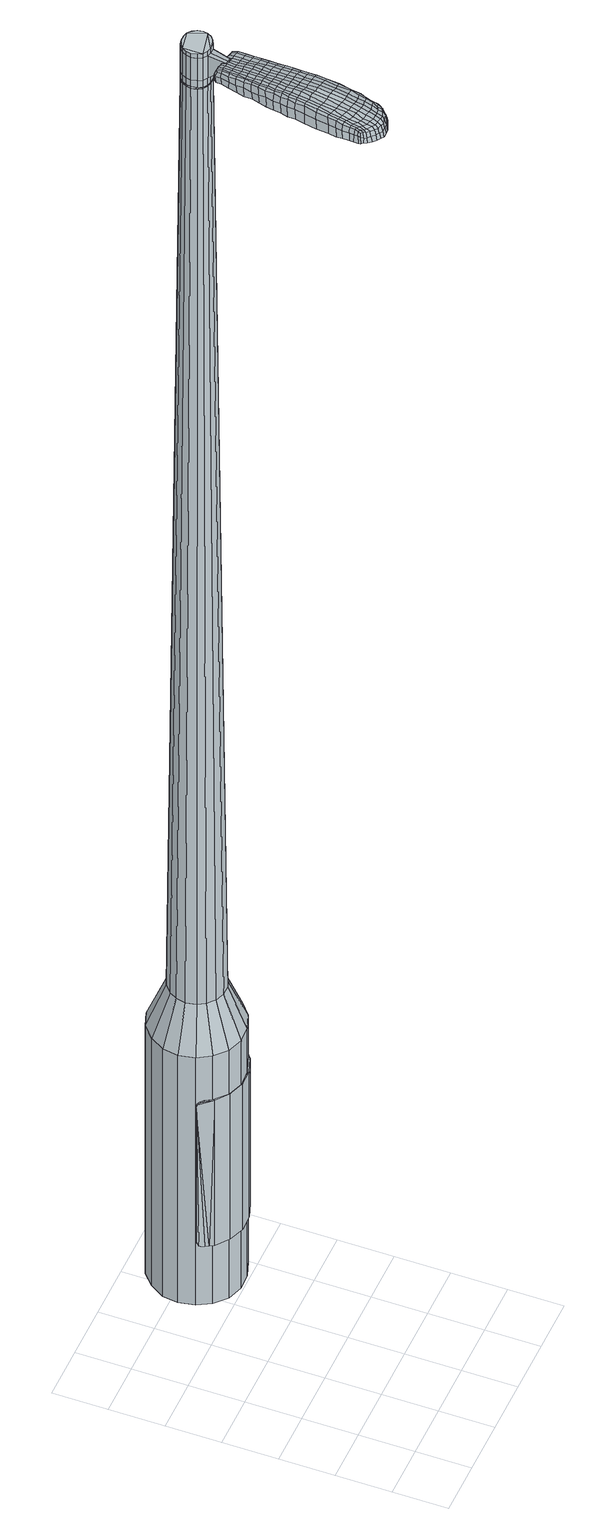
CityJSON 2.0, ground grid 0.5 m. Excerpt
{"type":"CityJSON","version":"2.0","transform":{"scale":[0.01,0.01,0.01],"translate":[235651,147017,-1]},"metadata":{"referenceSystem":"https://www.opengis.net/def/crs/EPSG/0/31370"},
"CityObjects":{
"object1":{"type":"GenericCityObject","attributes":{"cluster":728,"mean_distance_to_centroid":0.0332,"new_centroid_x":235652.26,"new_centroid_y":147019.46,"mean_distance_to_camera":6.78,"H1":21.14,"H2":44.08,"Z_final":112.47,"cluster2":-1,"proj_x":235649.23,"proj_y":147018.96,"id_line":396,"bearing_l":350.53,"distance":3.07,"orientation":"right","G_obj":260.53},"geometry":[{"type":"MultiSurface","lod":"2","boundaries":[[[0,1,2,3]],[[1,4,5,2]],[[4,6,7,5]],[[6,8,9,7]],[[8,10,11,9]],[[10,12,13,11]],[[12,14,15,13]],[[14,16,17,15]],[[16,18,19,17]],[[18,20,21,19]],[[20,22,23,21]],[[22,24,25,23]],[[24,26,27,25]],[[26,28,29,27]],[[28,30,31,29]],[[30,32,33,31]],[[32,34,35,33]],[[34,0,3,35]],[[36,37,38,39]],[[38,40,41,42]],[[41,43,42]],[[42,44,45,46]],[[45,47,46]],[[46,48,49,50]],[[49,51,50]],[[42,46,50,38]],[[50,52,39,38]],[[53,36,39]],[[2,5,7,35]],[[7,9,11,15]],[[11,13,15]],[[15,17,19,23]],[[19,21,23]],[[23,25,27,31]],[[27,29,31]],[[15,23,31,7]],[[31,33,35,7]],[[3,2,35]],[[1,0,54,55]],[[0,34,56,54]],[[34,32,57,56]],[[32,30,58,57]],[[30,28,59,58]],[[28,26,60,59]],[[26,24,61,60]],[[24,22,62,61]],[[22,20,63,62]],[[20,18,64,63]],[[18,16,65,64]],[[16,14,66,65]],[[14,12,67,66]],[[12,10,68,67]],[[10,8,69,68]],[[8,6,70,69]],[[6,4,71,70]],[[4,1,55,71]],[[55,54,72,73]],[[54,56,74,72]],[[56,57,75,74]],[[57,58,76,75]],[[58,59,77,76]],[[59,60,78,77]],[[60,61,79,78]],[[61,62,80,79]],[[62,63,81,80]],[[63,64,82,81]],[[64,65,83,82]],[[65,66,84,83]],[[66,67,85,84]],[[67,68,86,85]],[[68,69,87,86]],[[69,70,88,87]],[[70,71,89,88]],[[71,55,73,89]],[[90,91,92,93]],[[94,95,91,90]],[[75,96,95,94]],[[97,98,96,75]],[[99,100,98,97]],[[101,102,100,99]],[[103,104,102,101]],[[105,106,104,103]],[[107,108,106,105]],[[109,110,108,107]],[[83,111,110,109]],[[112,113,111,83]],[[114,115,113,112]],[[116,117,115,114]],[[87,118,117,116]],[[119,120,118,87]],[[121,122,120,119]],[[93,92,122,121]],[[123,124,125,126]],[[127,123,126,128]],[[129,127,128,130]],[[131,129,130,132]],[[133,131,132,134]],[[135,133,134,136]],[[137,135,136,138]],[[139,137,138,140]],[[141,139,140,142]],[[143,141,142,144]],[[145,143,144,146]],[[147,145,146,148]],[[149,147,148,150]],[[151,149,150,152]],[[153,151,152,154]],[[155,153,154,156]],[[73,72,90,93]],[[72,74,94,90]],[[74,75,94]],[[76,97,75]],[[76,77,99,97]],[[77,78,101,99]],[[78,79,103,101]],[[79,80,105,103]],[[80,81,107,105]],[[81,82,109,107]],[[82,83,109]],[[84,112,83]],[[84,85,114,112]],[[85,86,116,114]],[[86,87,116]],[[88,119,87]],[[88,89,121,119]],[[89,73,93,121]],[[157,158,92,91]],[[158,159,122,92]],[[159,160,120,122]],[[160,118,120]],[[161,117,118]],[[161,162,115,117]],[[162,163,113,115]],[[163,111,113]],[[164,110,111]],[[164,165,108,110]],[[165,166,106,108]],[[166,167,104,106]],[[167,168,102,104]],[[168,169,100,102]],[[169,170,98,100]],[[170,96,98]],[[171,95,96]],[[171,157,91,95]],[[39,52,155,172]],[[158,157,173,156]],[[53,39,172,124]],[[157,171,125,173]],[[36,53,124,123]],[[171,96,126,125]],[[37,36,123,127]],[[96,170,128,126]],[[38,37,127,129]],[[170,169,130,128]],[[40,38,129,131]],[[169,168,132,130]],[[41,40,131,133]],[[168,167,134,132]],[[43,41,133,135]],[[167,166,136,134]],[[42,43,135,137]],[[166,165,138,136]],[[44,42,137,139]],[[165,164,140,138]],[[45,44,139,141]],[[164,111,142,140]],[[47,45,141,143]],[[111,163,144,142]],[[46,47,143,145]],[[163,162,146,144]],[[48,46,145,147]],[[162,161,148,146]],[[49,48,147,149]],[[161,118,150,148]],[[51,49,149,151]],[[118,160,152,150]],[[50,51,151,153]],[[160,159,154,152]],[[52,50,153,155]],[[159,158,156,154]],[[155,156,174,175]],[[156,173,176,174]],[[173,125,177,176]],[[125,124,178,177]],[[124,172,179,178]],[[172,155,175,179]],[[180,181,182,183]],[[184,180,183,185]],[[180,184,186,187]],[[181,180,187,188]],[[189,190,191,192]],[[193,189,192,194]],[[189,193,195,196]],[[190,189,196,197]],[[198,199,200,201]],[[202,198,201,203]],[[198,202,204,205]],[[199,198,205,206]],[[207,208,209,210]],[[211,207,210,212]],[[207,211,213,214]],[[208,207,214,215]],[[216,217,218,219]],[[220,216,219,221]],[[216,220,222,223]],[[217,216,223,224]],[[225,226,227,228]],[[229,225,228,230]],[[225,229,231,232]],[[226,225,232,233]],[[234,235,236,237]],[[226,234,237,227]],[[234,226,233,238]],[[235,234,238,239]],[[240,241,242,243]],[[235,240,243,236]],[[240,235,239,244]],[[241,240,244,245]],[[246,184,185,247]],[[241,246,247,242]],[[246,241,245,248]],[[184,246,248,186]],[[249,250,251,252]],[[253,249,252,254]],[[249,253,255,256]],[[250,249,256,257]],[[258,259,260,261]],[[250,258,261,251]],[[258,250,257,262]],[[259,258,262,263]],[[264,265,266,267]],[[259,264,267,260]],[[264,259,263,268]],[[265,264,268,269]],[[270,271,272,273]],[[265,270,273,266]],[[270,265,269,274]],[[271,270,274,275]],[[276,181,188,277]],[[271,276,277,272]],[[276,271,275,278]],[[181,276,278,182]],[[279,280,281,282]],[[283,279,282,284]],[[279,283,285,286]],[[280,279,286,287]],[[288,289,290,291]],[[280,288,291,281]],[[288,280,287,292]],[[289,288,292,293]],[[294,295,296,297]],[[289,294,297,290]],[[294,289,293,298]],[[295,294,298,299]],[[300,193,194,301]],[[295,300,301,296]],[[300,295,299,302]],[[193,300,302,195]],[[303,304,305,306]],[[307,303,306,308]],[[303,307,309,310]],[[304,303,310,311]],[[312,313,314,315]],[[304,312,315,305]],[[312,304,311,316]],[[313,312,316,317]],[[318,319,320,321]],[[313,318,321,314]],[[318,313,317,322]],[[319,318,322,323]],[[324,325,326,327]],[[319,324,327,320]],[[324,319,323,328]],[[325,324,328,329]],[[330,190,197,331]],[[325,330,331,326]],[[330,325,329,332]],[[190,330,332,191]],[[333,219,218,334]],[[335,333,334,336]],[[333,335,337,338]],[[219,333,338,221]],[[339,335,336,340]],[[341,339,340,342]],[[339,341,343,344]],[[335,339,344,337]],[[345,341,342,346]],[[347,345,346,348]],[[345,347,349,350]],[[341,345,350,343]],[[351,347,348,352]],[[353,351,352,354]],[[351,353,355,356]],[[347,351,356,349]],[[357,353,354,358]],[[208,357,358,209]],[[357,208,215,359]],[[353,357,359,355]],[[360,361,206,205]],[[362,360,205,204]],[[360,362,363,364]],[[361,360,364,365]],[[366,367,365,364]],[[368,366,364,363]],[[366,368,369,370]],[[367,366,370,371]],[[372,373,371,370]],[[374,372,370,369]],[[372,374,375,376]],[[373,372,376,377]],[[378,379,377,376]],[[380,378,376,375]],[[378,380,213,211]],[[379,378,211,212]],[[381,382,383,384]],[[283,381,384,285]],[[381,283,284,385]],[[382,381,385,386]],[[387,202,203,388]],[[382,387,388,383]],[[387,382,386,389]],[[202,387,389,204]],[[390,391,392,393]],[[229,390,393,231]],[[390,229,230,394]],[[391,390,394,395]],[[396,397,398,399]],[[391,396,399,392]],[[396,391,395,400]],[[397,396,400,401]],[[402,199,206,403]],[[397,402,403,398]],[[402,397,401,404]],[[199,402,404,200]],[[405,406,407,408]],[[187,405,408,188]],[[405,187,186,409]],[[406,405,409,410]],[[411,412,413,414]],[[406,411,414,407]],[[411,406,410,415]],[[412,411,415,416]],[[417,210,209,418]],[[412,417,418,413]],[[417,412,416,419]],[[210,417,419,212]],[[420,421,422,423]],[[192,420,423,194]],[[420,192,191,424]],[[421,420,424,425]],[[426,214,213,427]],[[421,426,427,422]],[[426,421,425,428]],[[214,426,428,215]],[[429,430,431,432]],[[307,429,432,309]],[[429,307,308,433]],[[430,429,433,434]],[[435,220,221,436]],[[430,435,436,431]],[[435,430,434,437]],[[220,435,437,222]],[[438,439,440,441]],[[253,438,441,255]],[[438,253,254,442]],[[439,438,442,443]],[[444,445,446,447]],[[439,444,447,440]],[[444,439,443,448]],[[445,444,448,449]],[[450,217,224,451]],[[445,450,451,446]],[[450,445,449,452]],[[217,450,452,218]],[[453,454,443,442]],[[252,453,442,254]],[[453,252,251,455]],[[454,453,455,456]],[[457,458,449,448]],[[454,457,448,443]],[[457,454,456,459]],[[458,457,459,460]],[[461,334,218,452]],[[458,461,452,449]],[[461,458,460,462]],[[334,461,462,336]],[[463,464,465,466]],[[310,463,466,311]],[[463,310,309,432]],[[464,463,432,431]],[[467,338,337,468]],[[464,467,468,465]],[[467,464,431,436]],[[338,467,436,221]],[[469,470,456,455]],[[261,469,455,251]],[[469,261,260,471]],[[470,469,471,472]],[[473,474,460,459]],[[470,473,459,456]],[[473,470,472,475]],[[474,473,475,476]],[[477,340,336,462]],[[474,477,462,460]],[[477,474,476,478]],[[340,477,478,342]],[[479,480,481,482]],[[316,479,482,317]],[[479,316,311,466]],[[480,479,466,465]],[[483,344,343,484]],[[480,483,484,481]],[[483,480,465,468]],[[344,483,468,337]],[[485,486,472,471]],[[267,485,471,260]],[[485,267,266,487]],[[486,485,487,488]],[[489,490,476,475]],[[486,489,475,472]],[[489,486,488,491]],[[490,489,491,492]],[[493,346,342,478]],[[490,493,478,476]],[[493,490,492,494]],[[346,493,494,348]],[[495,496,497,498]],[[322,495,498,323]],[[495,322,317,482]],[[496,495,482,481]],[[499,350,349,500]],[[496,499,500,497]],[[499,496,481,484]],[[350,499,484,343]],[[501,502,488,487]],[[273,501,487,266]],[[501,273,272,503]],[[502,501,503,504]],[[505,506,492,491]],[[502,505,491,488]],[[505,502,504,507]],[[506,505,507,508]],[[509,352,348,494]],[[506,509,494,492]],[[509,506,508,510]],[[352,509,510,354]],[[511,512,513,514]],[[328,511,514,329]],[[511,328,323,498]],[[512,511,498,497]],[[515,356,355,516]],[[512,515,516,513]],[[515,512,497,500]],[[356,515,500,349]],[[517,518,504,503]],[[277,517,503,272]],[[517,277,188,408]],[[518,517,408,407]],[[519,520,508,507]],[[518,519,507,504]],[[519,518,407,414]],[[520,519,414,413]],[[521,358,354,510]],[[520,521,510,508]],[[521,520,413,418]],[[358,521,418,209]],[[522,523,425,424]],[[332,522,424,191]],[[522,332,329,514]],[[523,522,514,513]],[[524,359,215,428]],[[523,524,428,425]],[[524,523,513,516]],[[359,524,516,355]],[[525,526,386,385]],[[282,525,385,284]],[[525,282,281,527]],[[526,525,527,528]],[[529,362,204,389]],[[526,529,389,386]],[[529,526,528,530]],[[362,529,530,363]],[[531,532,533,534]],[[232,531,534,233]],[[531,232,231,393]],[[532,531,393,392]],[[535,536,537,538]],[[532,535,538,533]],[[535,532,392,399]],[[536,535,399,398]],[[539,361,365,540]],[[536,539,540,537]],[[539,536,398,403]],[[361,539,403,206]],[[541,542,528,527]],[[291,541,527,281]],[[541,291,290,543]],[[542,541,543,544]],[[545,368,363,530]],[[542,545,530,528]],[[545,542,544,546]],[[368,545,546,369]],[[547,548,549,550]],[[238,547,550,239]],[[547,238,233,534]],[[548,547,534,533]],[[551,552,553,554]],[[548,551,554,549]],[[551,548,533,538]],[[552,551,538,537]],[[555,367,371,556]],[[552,555,556,553]],[[555,552,537,540]],[[367,555,540,365]],[[557,558,544,543]],[[297,557,543,290]],[[557,297,296,559]],[[558,557,559,560]],[[561,374,369,546]],[[558,561,546,544]],[[561,558,560,562]],[[374,561,562,375]],[[563,564,565,566]],[[244,563,566,245]],[[563,244,239,550]],[[564,563,550,549]],[[567,568,569,570]],[[564,567,570,565]],[[567,564,549,554]],[[568,567,554,553]],[[571,373,377,572]],[[568,571,572,569]],[[571,568,553,556]],[[373,571,556,371]],[[573,574,560,559]],[[301,573,559,296]],[[573,301,194,423]],[[574,573,423,422]],[[575,380,375,562]],[[574,575,562,560]],[[575,574,422,427]],[[380,575,427,213]],[[576,577,410,409]],[[248,576,409,186]],[[576,248,245,566]],[[577,576,566,565]],[[578,579,416,415]],[[577,578,415,410]],[[578,577,565,570]],[[579,578,570,569]],[[580,379,212,419]],[[579,580,419,416]],[[580,579,569,572]],[[379,580,572,377]],[[581,582,583,584]],[[584,583,585,586]],[[587,585,583,588]],[[588,583,582,589]],[[590,591,592,593]],[[593,592,594,595]],[[596,594,592,597]],[[597,592,591,598]],[[599,600,601,602]],[[602,601,603,604]],[[605,603,601,606]],[[606,601,600,607]],[[608,609,610,611]],[[611,610,612,613]],[[614,612,610,615]],[[615,610,609,616]],[[617,618,619,620]],[[620,619,621,622]],[[623,621,619,624]],[[624,619,618,625]],[[626,627,628,629]],[[629,628,630,631]],[[632,630,628,633]],[[633,628,627,634]],[[635,636,637,638]],[[638,637,627,626]],[[634,627,637,639]],[[639,637,636,640]],[[641,642,643,644]],[[644,643,636,635]],[[640,636,643,645]],[[645,643,642,646]],[[586,585,647,648]],[[648,647,642,641]],[[646,642,647,649]],[[649,647,585,587]],[[650,651,652,653]],[[653,652,654,655]],[[656,654,652,657]],[[657,652,651,658]],[[659,660,661,662]],[[662,661,651,650]],[[658,651,661,663]],[[663,661,660,664]],[[665,666,667,668]],[[668,667,660,659]],[[664,660,667,669]],[[669,667,666,670]],[[671,672,673,674]],[[674,673,666,665]],[[670,666,673,675]],[[675,673,672,676]],[[589,582,677,678]],[[678,677,672,671]],[[676,672,677,679]],[[679,677,582,581]],[[680,681,682,683]],[[683,682,684,685]],[[686,684,682,687]],[[687,682,681,688]],[[689,690,691,692]],[[692,691,681,680]],[[688,681,691,693]],[[693,691,690,694]],[[695,696,697,698]],[[698,697,690,689]],[[694,690,697,699]],[[699,697,696,700]],[[595,594,701,702]],[[702,701,696,695]],[[700,696,701,703]],[[703,701,594,596]],[[704,705,706,707]],[[707,706,708,709]],[[710,708,706,711]],[[711,706,705,712]],[[713,714,715,716]],[[716,715,705,704]],[[712,705,715,717]],[[717,715,714,718]],[[719,720,721,722]],[[722,721,714,713]],[[718,714,721,723]],[[723,721,720,724]],[[725,726,727,728]],[[728,727,720,719]],[[724,720,727,729]],[[729,727,726,730]],[[598,591,731,732]],[[732,731,726,725]],[[730,726,731,733]],[[733,731,591,590]],[[617,620,734,735]],[[735,734,736,737]],[[738,736,734,739]],[[739,734,620,622]],[[737,736,740,741]],[[741,740,742,743]],[[744,742,740,745]],[[745,740,736,738]],[[743,742,746,747]],[[747,746,748,749]],[[750,748,746,751]],[[751,746,742,744]],[[749,748,752,753]],[[753,752,754,755]],[[756,754,752,757]],[[757,752,748,750]],[[755,754,758,759]],[[759,758,609,608]],[[616,609,758,760]],[[760,758,754,756]],[[607,761,762,606]],[[606,762,763,605]],[[764,763,762,765]],[[765,762,761,766]],[[766,767,768,765]],[[765,768,769,764]],[[770,769,768,771]],[[771,768,767,772]],[[772,773,774,771]],[[771,774,775,770]],[[776,775,774,777]],[[777,774,773,778]],[[778,779,780,777]],[[777,780,781,776]],[[614,781,780,612]],[[612,780,779,613]],[[782,783,784,785]],[[785,784,684,686]],[[685,684,784,786]],[[786,784,783,787]],[[604,603,788,789]],[[789,788,783,782]],[[787,783,788,790]],[[790,788,603,605]],[[791,792,793,794]],[[794,793,630,632]],[[631,630,793,795]],[[795,793,792,796]],[[797,798,799,800]],[[800,799,792,791]],[[796,792,799,801]],[[801,799,798,802]],[[607,600,803,804]],[[804,803,798,797]],[[802,798,803,805]],[[805,803,600,599]],[[806,807,808,809]],[[809,808,588,589]],[[587,588,808,810]],[[810,808,807,811]],[[812,813,814,815]],[[815,814,807,806]],[[811,807,814,816]],[[816,814,813,817]],[[608,611,818,819]],[[819,818,813,812]],[[817,813,818,820]],[[820,818,611,613]],[[821,822,823,824]],[[824,823,593,595]],[[590,593,823,825]],[[825,823,822,826]],[[614,615,827,828]],[[828,827,822,821]],[[826,822,827,829]],[[829,827,615,616]],[[830,831,708,832]],[[832,708,710]],[[709,708,831,833]],[[622,621,834,835]],[[835,834,831,830]],[[833,831,834,836]],[[836,834,621,623]],[[837,838,839,840]],[[840,839,654,656]],[[655,654,839,841]],[[841,839,838,842]],[[843,844,845,846]],[[846,845,838,837]],[[842,838,845,847]],[[847,845,844,848]],[[625,618,849,850]],[[850,849,844,843]],[[848,844,849,851]],[[851,849,618,617]],[[842,852,853,841]],[[841,853,653,655]],[[650,653,853,854]],[[853,852,854]],[[848,855,856,847]],[[847,856,852,842]],[[854,852,856,857]],[[857,856,855,858]],[[617,735,859,851]],[[851,859,855,848]],[[858,855,859,860]],[[860,859,735,737]],[[861,862,863,864]],[[864,863,711,712]],[[710,711,863,832]],[[832,863,862,830]],[[738,739,865,866]],[[866,865,862,861]],[[830,862,865,835]],[[835,865,739,622]],[[867,868,854]],[[854,868,662,650]],[[659,662,868,869]],[[869,868,867,870]],[[858,871,872,857]],[[857,872,867,854]],[[870,867,872,873]],[[873,872,871,874]],[[737,741,875,860]],[[860,875,871,858]],[[874,871,875,876]],[[876,875,741,743]],[[877,878,879,880]],[[880,879,717,718]],[[712,717,879,864]],[[864,879,878,861]],[[744,745,881,882]],[[882,881,878,877]],[[861,878,881,866]],[[866,881,745,738]],[[870,883,884,869]],[[869,884,668,659]],[[665,668,884,885]],[[884,883,885]],[[874,886,887,873]],[[873,887,883,870]],[[885,883,887,888]],[[888,887,886,889]],[[743,747,890,876]],[[876,890,886,874]],[[889,886,890,891]],[[891,890,747,749]],[[892,893,894,895]],[[895,894,723,724]],[[718,723,894,880]],[[880,894,893,877]],[[750,751,896,897]],[[897,896,893,892]],[[877,893,896,882]],[[882,896,751,744]],[[898,899,885]],[[885,899,674,665]],[[671,674,899,900]],[[900,899,898,901]],[[889,902,903,888]],[[888,903,898,885]],[[901,898,903,904]],[[904,903,902,905]],[[749,753,906,891]],[[891,906,902,889]],[[905,902,906,907]],[[907,906,753,755]],[[908,909,910,911]],[[911,910,729,730]],[[724,729,910,895]],[[895,910,909,892]],[[756,757,912,913]],[[913,912,909,908]],[[892,909,912,897]],[[897,912,757,750]],[[901,914,915,900]],[[900,915,678,671]],[[589,678,915,809]],[[809,915,914,806]],[[905,916,917,904]],[[904,917,914,901]],[[806,914,917,815]],[[815,917,916,812]],[[755,759,918,907]],[[907,918,916,905]],[[812,916,918,819]],[[819,918,759,608]],[[826,919,920,825]],[[825,920,733,590]],[[730,733,920,911]],[[911,920,919,908]],[[616,760,921,829]],[[829,921,919,826]],[[908,919,921,913]],[[913,921,760,756]],[[787,922,923,786]],[[786,923,683,685]],[[680,683,923,924]],[[924,923,922,925]],[[605,763,926,790]],[[790,926,922,787]],[[925,922,926,927]],[[927,926,763,764]],[[928,929,930,931]],[[931,930,633,634]],[[632,633,930,794]],[[794,930,929,791]],[[932,933,934,935]],[[935,934,929,928]],[[791,929,934,800]],[[800,934,933,797]],[[766,761,936,937]],[[937,936,933,932]],[[797,933,936,804]],[[804,936,761,607]],[[925,938,939,924]],[[924,939,692,680]],[[689,692,939,940]],[[940,939,938,941]],[[764,769,942,927]],[[927,942,938,925]],[[941,938,942,943]],[[943,942,769,770]],[[944,945,946,947]],[[947,946,639,640]],[[634,639,946,931]],[[931,946,945,928]],[[948,949,950,951]],[[951,950,945,944]],[[928,945,950,935]],[[935,950,949,932]],[[772,767,952,953]],[[953,952,949,948]],[[932,949,952,937]],[[937,952,767,766]],[[941,954,955,940]],[[940,955,698,689]],[[695,698,955,956]],[[956,955,954,957]],[[770,775,958,943]],[[943,958,954,941]],[[957,954,958,959]],[[959,958,775,776]],[[960,961,962,963]],[[963,962,645,646]],[[640,645,962,947]],[[947,962,961,944]],[[964,965,966,967]],[[967,966,961,960]],[[944,961,966,951]],[[951,966,965,948]],[[778,773,968,969]],[[969,968,965,964]],[[948,965,968,953]],[[953,968,773,772]],[[957,970,971,956]],[[956,971,702,695]],[[595,702,971,824]],[[824,971,970,821]],[[776,781,972,959]],[[959,972,970,957]],[[821,970,972,828]],[[828,972,781,614]],[[811,973,974,810]],[[810,974,649,587]],[[646,649,974,963]],[[963,974,973,960]],[[817,975,976,816]],[[816,976,973,811]],[[960,973,976,967]],[[967,976,975,964]],[[613,779,977,820]],[[820,977,975,817]],[[964,975,977,969]],[[969,977,779,778]],[[581,584,183,182]],[[584,586,185,183]],[[596,597,196,195]],[[597,598,197,196]],[[599,602,201,200]],[[602,604,203,201]],[[623,624,223,222]],[[624,625,224,223]],[[626,629,228,227]],[[629,631,230,228]],[[635,638,237,236]],[[638,626,227,237]],[[641,644,243,242]],[[644,635,236,243]],[[586,648,247,185]],[[648,641,242,247]],[[656,657,256,255]],[[657,658,257,256]],[[658,663,262,257]],[[663,664,263,262]],[[664,669,268,263]],[[669,670,269,268]],[[670,675,274,269]],[[675,676,275,274]],[[676,679,278,275]],[[679,581,182,278]],[[686,687,286,285]],[[687,688,287,286]],[[688,693,292,287]],[[693,694,293,292]],[[694,699,298,293]],[[699,700,299,298]],[[700,703,302,299]],[[703,596,195,302]],[[704,707,306,305]],[[707,709,308,306]],[[713,716,315,314]],[[716,704,305,315]],[[719,722,321,320]],[[722,713,314,321]],[[725,728,327,326]],[[728,719,320,327]],[[598,732,331,197]],[[732,725,326,331]],[[782,785,384,383]],[[785,686,285,384]],[[604,789,388,203]],[[789,782,383,388]],[[631,795,394,230]],[[795,796,395,394]],[[796,801,400,395]],[[801,802,401,400]],[[802,805,404,401]],[[805,599,200,404]],[[709,433,308]],[[709,833,434,433]],[[833,836,437,434]],[[836,623,222,437]],[[837,840,441,440]],[[840,656,255,441]],[[843,846,447,446]],[[846,837,440,447]],[[625,850,451,224]],[[850,843,446,451]],[[978,979,980,981]],[[982,983,981,980]],[[984,985,986,987]],[[988,989,990,991]],[[979,992,993,980]],[[994,982,980,993]],[[995,984,987,996]],[[997,998,989,988]],[[992,999,1000,993]],[[1000,1001,994,993]],[[1002,995,996,1003]],[[1004,998,997,1005]],[[999,1006,1007,1000]],[[1007,1008,1001,1000]],[[1009,1002,1003,1010]],[[1011,1004,1005,1012]],[[1013,1014,1015,1016]],[[1017,1018,1014,1013]],[[1017,1019,1020,1018]],[[1019,1021,1022,1020]],[[1023,1024,1025,1026]],[[1027,1028,1024,1023]],[[1029,1030,1028,1027]],[[1031,1032,1030,1029]],[[1026,1015,1014,1023]],[[1023,1014,1018,1027]],[[1018,1020,1029,1027]],[[1020,1022,1031,1029]],[[987,986,983,982]],[[996,987,982,994]],[[1001,1003,996,994]],[[1008,1010,1003,1001]],[[988,991,985,984]],[[997,988,984,995]],[[1005,997,995,1002]],[[1012,1005,1002,1009]],[[989,1013,1016,990]],[[998,1017,1013,989]],[[1019,1017,998,1004]],[[1021,1019,1004,1011]],[[1033,1034,1035,1036]],[[1035,1037,1038,1039]],[[1035,1039,1040,1041]],[[1035,1041,1036]],[[1042,1033,1036,1043]],[[1044,1043,1036,1045]],[[1046,1045,1036]],[[1047,1035,1034,1048]],[[1049,1047,1048,1050]],[[1051,1049,1050,1052]],[[1053,1051,1052,1054]],[[1055,1053,1054,1056]],[[1056,1057,1058,1059]],[[1056,1059,1060,1061]],[[1056,1061,1062,1063]],[[1062,1064,1065,1066]],[[1062,1066,1067,1068]],[[1062,1068,1063]],[[1056,1063,1055]],[[1069,1070,1034,1033]],[[1071,1072,1037,1035]],[[1073,1074,1046,1036]],[[1070,1075,1048,1034]],[[1076,1071,1035,1047]],[[1075,1077,1050,1048]],[[1078,1076,1047,1049]],[[1077,1079,1052,1050]],[[1080,1078,1049,1051]],[[1079,1081,1054,1052]],[[1082,1080,1051,1053]],[[1081,1083,1056,1054]],[[1084,1082,1053,1055]],[[1083,1085,1057,1056]],[[1086,1087,1064,1062]],[[1088,1084,1055,1063]],[[1058,1057,1085,1089]],[[1059,1058,1089,1090]],[[1060,1059,1090,1091]],[[1061,1060,1091,1092]],[[1062,1061,1092,1086]],[[1093,1069,1033,1042]],[[1094,1093,1042,1043]],[[1095,1094,1043,1044]],[[1096,1095,1044,1045]],[[1074,1096,1045,1046]],[[1038,1037,1072,1097]],[[1065,1064,1087,1098]],[[1039,1038,1097,1099]],[[1040,1039,1099,1100]],[[1041,1040,1100,1101]],[[1036,1041,1101,1073]],[[1066,1065,1098,1102]],[[1067,1066,1102,1103]],[[1068,1067,1103,1104]],[[1063,1068,1104,1088]]]}]}
},
"vertices":[
[120,202,384],[106,207,384],[106,207,96],[120,202,96],[95,217,384],[95,217,96],[88,229,384],[88,229,96],[85,244,384],[85,244,96],[87,258,384],[87,258,96],[95,271,384],[95,271,96],[106,281,384],[106,281,96],[120,286,384],[120,286,96],[134,286,384],[134,286,96],[148,281,384],[148,281,96],[159,272,384],[159,272,96],[167,259,384],[167,259,96],[170,245,384],[170,245,96],[167,230,384],[167,230,96],[160,217,384],[160,217,96],[149,208,384],[149,208,96],[135,203,384],[135,203,96],[134,233,1524],[138,236,1524],[140,240,1524],[125,231,1524],[141,244,1524],[140,249,1524],[134,256,1524],[138,253,1524],[130,257,1524],[125,257,1524],[117,253,1524],[120,256,1524],[115,249,1524],[114,244,1524],[117,235,1524],[115,239,1524],[121,232,1524],[130,231,1524],[123,219,429],[115,222,429],[132,219,429],[140,223,429],[147,228,429],[151,236,429],[152,244,429],[151,253,429],[146,261,429],[140,266,429],[131,269,429],[123,269,429],[115,266,429],[108,260,429],[104,253,429],[102,244,429],[104,235,429],[108,228,429],[125,231,1483],[121,232,1483],[130,231,1483],[134,233,1483],[138,236,1483],[140,240,1483],[141,244,1483],[140,249,1483],[138,253,1483],[134,256,1483],[130,257,1483],[125,257,1483],[120,256,1483],[117,253,1483],[115,249,1483],[114,244,1483],[115,239,1483],[117,235,1483],[125,232,1483],[125,232,1485],[121,233,1485],[121,233,1483],[130,232,1483],[130,232,1485],[134,233,1485],[137,236,1483],[137,236,1485],[139,240,1483],[139,240,1485],[140,244,1483],[140,244,1485],[139,249,1483],[139,249,1485],[137,253,1483],[137,253,1485],[134,255,1483],[134,255,1485],[129,257,1483],[129,257,1485],[125,257,1485],[121,255,1483],[121,255,1485],[117,252,1483],[117,252,1485],[115,248,1483],[115,248,1485],[114,244,1485],[115,240,1483],[115,240,1485],[118,236,1483],[118,236,1485],[134,233,1519],[130,231,1519],[130,231,1493],[134,233,1493],[138,236,1519],[138,236,1493],[140,240,1519],[140,240,1493],[141,244,1519],[141,244,1493],[140,249,1519],[140,249,1493],[138,253,1519],[138,253,1493],[134,256,1519],[134,256,1493],[130,257,1519],[130,257,1493],[125,257,1519],[125,257,1493],[120,256,1519],[120,256,1493],[117,253,1519],[117,253,1493],[115,249,1519],[115,249,1493],[114,244,1519],[114,244,1493],[115,239,1519],[115,239,1493],[117,235,1519],[117,235,1493],[121,232,1519],[121,232,1493],[125,231,1485],[121,232,1485],[117,235,1485],[115,239,1485],[115,249,1485],[117,253,1485],[120,256,1485],[130,257,1485],[134,256,1485],[138,253,1485],[140,249,1485],[141,244,1485],[140,240,1485],[138,236,1485],[130,231,1485],[125,231,1519],[125,231,1493],[119,213,1513],[119,213,1518],[122,213,1513],[125,212,1513],[125,212,1518],[122,213,1518],[91,143,1519],[92,150,1518],[90,149,1509],[89,142,1510],[89,134,1519],[87,133,1510],[91,135,1526],[92,143,1525],[94,150,1525],[129,136,1519],[129,143,1518],[128,144,1525],[127,137,1525],[127,128,1519],[126,129,1526],[129,126,1510],[130,135,1510],[131,142,1509],[99,67,1519],[95,67,1519],[95,66,1513],[99,66,1513],[103,67,1519],[103,66,1513],[103,69,1524],[99,68,1524],[96,69,1524],[111,140,1530],[112,147,1529],[109,147,1529],[108,140,1530],[110,131,1531],[106,131,1531],[114,130,1530],[115,139,1530],[116,146,1529],[124,219,1512],[122,220,1512],[122,219,1517],[124,218,1517],[127,219,1512],[127,218,1517],[127,218,1506],[124,218,1506],[121,219,1506],[82,84,1519],[82,87,1519],[81,87,1512],[81,83,1512],[82,82,1518],[81,81,1512],[83,82,1522],[83,84,1523],[84,87,1524],[83,92,1519],[83,98,1519],[81,97,1512],[81,91,1512],[84,92,1524],[84,98,1525],[84,104,1519],[85,111,1519],[83,110,1511],[82,103,1511],[85,104,1526],[86,112,1526],[87,123,1519],[85,122,1510],[88,123,1526],[107,215,1513],[105,207,1513],[106,208,1518],[108,215,1517],[108,220,1512],[109,219,1516],[107,219,1506],[106,214,1507],[104,207,1507],[103,200,1514],[102,193,1515],[103,193,1520],[105,201,1519],[102,199,1507],[100,192,1507],[100,185,1515],[98,178,1516],[100,179,1522],[102,186,1521],[99,184,1508],[97,177,1508],[97,171,1517],[95,164,1517],[97,164,1524],[98,172,1523],[95,170,1508],[93,163,1509],[94,157,1518],[95,157,1524],[92,156,1509],[117,77,1519],[118,81,1519],[117,81,1524],[116,78,1523],[116,75,1518],[116,76,1522],[117,74,1512],[118,76,1512],[119,79,1512],[119,85,1519],[121,91,1519],[120,92,1525],[118,86,1524],[121,84,1512],[122,89,1512],[122,97,1519],[124,104,1519],[122,105,1526],[121,98,1526],[123,95,1511],[125,103,1511],[126,116,1519],[124,117,1526],[127,114,1510],[137,210,1513],[136,202,1513],[137,201,1507],[138,208,1507],[137,215,1512],[138,214,1506],[136,214,1516],[136,210,1517],[135,203,1518],[135,195,1514],[134,187,1515],[135,186,1507],[136,193,1507],[134,195,1519],[133,188,1520],[134,180,1515],[133,172,1516],[134,171,1508],[135,178,1508],[132,181,1521],[131,173,1522],[132,165,1517],[131,158,1517],[132,156,1509],[133,163,1508],[131,166,1523],[130,159,1524],[130,150,1518],[132,149,1509],[129,151,1524],[123,213,1519],[121,213,1519],[122,205,1520],[119,206,1520],[125,205,1520],[126,212,1519],[121,198,1522],[118,199,1522],[120,191,1523],[117,191,1523],[123,190,1523],[124,198,1521],[118,183,1524],[116,184,1524],[117,176,1525],[114,177,1525],[120,176,1525],[122,183,1524],[116,169,1526],[113,169,1526],[115,161,1527],[112,162,1527],[118,161,1527],[119,168,1526],[114,154,1528],[111,155,1528],[117,154,1528],[100,71,1527],[96,72,1527],[104,71,1526],[105,76,1527],[101,76,1528],[97,76,1528],[102,82,1529],[98,83,1529],[106,82,1528],[107,89,1530],[103,89,1530],[99,90,1530],[104,96,1531],[100,97,1531],[108,96,1530],[110,105,1531],[106,105,1531],[102,106,1531],[108,118,1531],[104,119,1531],[112,118,1531],[115,73,1518],[112,71,1519],[113,70,1513],[116,72,1513],[114,75,1523],[112,73,1523],[108,69,1519],[108,68,1513],[108,70,1524],[83,79,1518],[84,77,1518],[85,78,1523],[84,80,1523],[82,79,1513],[83,76,1513],[86,74,1519],[89,71,1519],[89,72,1524],[87,75,1523],[86,73,1513],[89,70,1513],[92,69,1519],[92,70,1524],[92,68,1513],[94,143,1528],[96,143,1528],[97,150,1528],[95,150,1527],[92,135,1528],[94,134,1529],[98,142,1529],[102,142,1530],[103,149,1529],[100,149,1528],[97,133,1529],[100,133,1530],[105,141,1530],[106,148,1529],[103,132,1531],[126,138,1528],[123,138,1529],[122,129,1529],[125,129,1528],[127,145,1527],[124,145,1528],[119,139,1529],[118,130,1530],[120,146,1528],[136,217,1512],[134,218,1512],[134,216,1517],[135,216,1517],[137,216,1506],[135,217,1506],[131,218,1512],[130,217,1517],[131,217,1506],[110,222,1512],[111,222,1512],[111,221,1506],[109,221,1506],[110,220,1517],[112,220,1517],[114,221,1512],[116,221,1512],[116,220,1506],[113,220,1506],[114,220,1517],[117,219,1517],[119,220,1512],[119,219,1506],[119,219,1517],[109,215,1519],[111,215,1519],[108,208,1520],[109,208,1520],[113,215,1519],[116,214,1519],[112,207,1520],[114,207,1520],[118,214,1519],[117,206,1520],[135,211,1519],[133,211,1519],[132,204,1520],[134,203,1520],[129,212,1519],[128,204,1520],[106,201,1521],[108,200,1521],[105,193,1522],[106,193,1522],[110,200,1521],[113,199,1521],[109,193,1522],[111,192,1523],[115,199,1522],[114,192,1523],[133,196,1521],[131,196,1521],[130,189,1522],[132,189,1522],[127,197,1521],[126,190,1522],[103,186,1523],[105,186,1523],[101,179,1524],[103,178,1524],[107,185,1523],[110,185,1524],[106,178,1525],[109,178,1525],[113,184,1524],[111,177,1525],[131,181,1523],[129,182,1523],[128,174,1524],[130,174,1524],[125,182,1524],[124,175,1525],[100,172,1525],[102,171,1525],[98,164,1526],[100,164,1526],[104,171,1526],[107,170,1526],[103,164,1527],[106,163,1527],[110,170,1526],[109,163,1527],[129,167,1525],[127,167,1525],[126,160,1526],[128,159,1526],[123,168,1526],[122,160,1527],[97,157,1527],[99,157,1527],[101,156,1527],[104,156,1528],[107,155,1528],[127,152,1527],[125,152,1527],[121,153,1528],[115,77,1525],[113,75,1525],[116,80,1526],[113,79,1526],[109,73,1526],[109,77,1527],[84,83,1525],[85,80,1525],[86,84,1526],[85,86,1525],[87,78,1525],[90,75,1526],[90,79,1527],[88,82,1526],[93,73,1526],[94,78,1527],[117,85,1526],[115,84,1527],[118,91,1527],[116,90,1528],[111,83,1528],[112,90,1529],[85,91,1526],[86,90,1527],[87,96,1528],[86,97,1527],[89,87,1527],[91,85,1528],[92,92,1529],[89,94,1528],[94,84,1528],[96,91,1530],[120,97,1528],[117,97,1529],[121,106,1528],[119,105,1529],[113,96,1529],[114,105,1530],[86,103,1528],[88,102,1528],[89,110,1529],[88,112,1528],[90,101,1529],[94,99,1530],[95,108,1530],[92,109,1530],[97,98,1530],[98,107,1531],[123,117,1529],[120,117,1529],[116,117,1530],[90,123,1528],[92,122,1529],[94,121,1530],[97,120,1530],[101,119,1531],[92,148,1509],[94,149,1518],[92,142,1518],[91,141,1509],[91,134,1519],[89,133,1510],[92,134,1525],[94,143,1525],[96,150,1525],[126,144,1525],[127,143,1518],[127,136,1518],[125,137,1525],[125,128,1519],[124,129,1525],[127,126,1510],[128,135,1509],[129,142,1509],[96,69,1513],[96,69,1519],[99,69,1519],[99,68,1513],[103,69,1519],[103,68,1513],[103,71,1524],[100,70,1524],[96,71,1524],[109,147,1528],[112,146,1528],[111,139,1529],[108,140,1529],[110,130,1529],[106,131,1529],[113,130,1529],[115,139,1529],[116,146,1528],[121,217,1516],[121,218,1512],[124,217,1512],[124,216,1516],[127,217,1512],[127,216,1516],[127,216,1506],[124,216,1506],[121,217,1506],[83,87,1512],[84,87,1519],[84,84,1518],[83,84,1512],[84,82,1518],[83,82,1512],[85,83,1522],[85,84,1523],[86,88,1523],[83,97,1512],[85,98,1519],[85,92,1519],[83,91,1512],[86,92,1524],[86,98,1525],[85,110,1511],[87,111,1519],[86,103,1519],[84,102,1511],[87,104,1525],[88,112,1526],[89,122,1519],[87,121,1510],[90,123,1526],[108,207,1518],[107,207,1513],[109,214,1513],[110,214,1517],[110,219,1512],[111,218,1515],[109,218,1506],[108,213,1506],[106,206,1507],[105,193,1520],[104,192,1514],[105,199,1514],[107,200,1519],[104,199,1507],[102,191,1507],[102,178,1522],[100,178,1516],[102,185,1515],[103,185,1521],[100,184,1508],[99,177,1508],[99,164,1523],[97,163,1517],[99,170,1516],[100,171,1522],[97,169,1508],[95,162,1508],[95,156,1517],[97,157,1524],[94,155,1509],[115,82,1523],[116,81,1519],[115,78,1518],[114,79,1523],[115,76,1518],[114,77,1522],[116,75,1512],[117,77,1512],[117,80,1512],[118,92,1525],[119,91,1519],[118,86,1519],[116,87,1524],[119,85,1512],[120,90,1512],[120,106,1526],[122,105,1519],[120,97,1519],[119,98,1525],[121,96,1511],[123,103,1511],[124,116,1519],[122,117,1526],[125,115,1510],[135,201,1507],[134,202,1513],[135,210,1513],[136,209,1506],[135,215,1512],[136,214,1506],[134,214,1515],[134,210,1517],[133,203,1518],[133,186,1507],[132,187,1514],[133,195,1514],[134,193,1507],[132,196,1519],[131,188,1520],[132,171,1508],[131,172,1516],[132,180,1515],[133,178,1508],[130,181,1521],[130,173,1522],[130,156,1508],[129,158,1517],[130,165,1516],[131,164,1508],[129,166,1522],[128,159,1523],[128,150,1517],[130,149,1509],[127,152,1524],[123,212,1518],[121,212,1518],[122,205,1519],[119,205,1519],[125,204,1519],[126,211,1518],[121,198,1520],[118,198,1520],[119,190,1521],[117,191,1521],[122,190,1521],[124,197,1520],[118,183,1523],[116,183,1523],[117,176,1524],[114,176,1524],[120,175,1524],[121,182,1523],[116,168,1525],[113,169,1525],[115,161,1526],[112,161,1526],[118,160,1526],[119,168,1525],[113,154,1527],[110,154,1527],[117,153,1527],[97,73,1526],[100,72,1526],[104,73,1525],[104,77,1526],[101,76,1526],[97,77,1526],[98,83,1528],[102,83,1528],[105,83,1527],[107,90,1528],[103,90,1529],[99,90,1529],[101,97,1530],[104,97,1530],[108,96,1529],[109,105,1530],[106,105,1530],[102,106,1530],[104,118,1530],[108,118,1530],[111,118,1530],[112,72,1513],[111,73,1518],[114,75,1518],[115,74,1512],[113,76,1523],[111,74,1523],[107,71,1519],[108,70,1513],[107,72,1523],[87,79,1523],[86,78,1518],[85,80,1518],[86,81,1523],[84,80,1512],[85,77,1512],[91,74,1523],[90,73,1519],[88,75,1519],[88,77,1523],[87,75,1513],[90,72,1513],[93,71,1519],[93,72,1524],[93,70,1513],[98,149,1527],[96,142,1527],[95,143,1527],[97,150,1526],[93,134,1527],[95,134,1528],[103,148,1528],[102,141,1528],[99,142,1528],[100,149,1527],[97,133,1528],[100,132,1529],[105,140,1529],[106,148,1528],[103,132,1529],[121,129,1528],[123,138,1527],[124,138,1527],[123,129,1527],[125,145,1526],[124,145,1527],[119,138,1528],[118,130,1528],[120,145,1527],[133,215,1516],[134,215,1512],[134,215,1516],[134,214,1506],[131,216,1512],[130,215,1516],[131,215,1506],[110,219,1506],[111,219,1512],[110,220,1512],[109,219,1506],[111,219,1516],[112,218,1516],[115,218,1506],[116,218,1512],[113,219,1512],[113,218,1506],[114,218,1516],[116,218,1516],[119,218,1512],[118,217,1506],[119,217,1516],[111,214,1518],[110,214,1518],[109,207,1519],[116,213,1518],[113,214,1518],[112,207,1519],[114,206,1519],[118,213,1518],[117,206,1519],[131,203,1519],[132,210,1518],[133,210,1518],[132,203,1519],[129,211,1518],[128,204,1519],[108,200,1520],[107,200,1520],[106,193,1521],[106,192,1521],[113,199,1520],[110,199,1520],[109,192,1521],[111,192,1521],[115,198,1520],[114,191,1521],[129,188,1521],[130,196,1520],[132,196,1520],[131,188,1521],[127,196,1520],[126,189,1521],[105,185,1522],[104,185,1522],[103,178,1523],[110,184,1522],[107,185,1522],[106,177,1523],[109,177,1524],[113,184,1523],[111,176,1524],[128,174,1523],[128,181,1522],[130,181,1522],[129,174,1523],[125,182,1522],[124,174,1523],[102,171,1524],[101,171,1524],[100,164,1525],[101,164,1525],[107,170,1525],[104,170,1524],[103,163,1525],[106,163,1526],[110,169,1525],[109,162,1526],[126,159,1525],[127,166,1524],[128,166,1524],[127,159,1525],[123,167,1524],[122,160,1525],[99,156,1526],[98,157,1526],[105,155,1527],[102,156,1526],[108,155,1527],[125,152,1526],[126,152,1526],[121,153,1526],[112,76,1524],[113,78,1524],[114,81,1525],[113,80,1525],[108,74,1525],[109,78,1525],[87,85,1525],[87,81,1524],[86,83,1524],[86,87,1525],[91,80,1526],[91,76,1525],[89,79,1524],[89,82,1525],[94,74,1525],[94,78,1526],[114,85,1526],[116,86,1526],[117,92,1526],[115,91,1527],[110,84,1526],[111,90,1527],[88,96,1527],[87,90,1526],[87,92,1526],[87,97,1526],[93,93,1528],[92,86,1527],[89,88,1526],[90,94,1527],[95,84,1527],[96,91,1528],[116,97,1527],[118,98,1527],[120,106,1527],[118,105,1528],[112,97,1528],[114,105,1529],[90,110,1528],[89,102,1527],[88,103,1527],[89,111,1527],[96,108,1529],[94,99,1529],[91,101,1528],[93,109,1528],[97,98,1529],[99,107,1530],[120,117,1528],[121,117,1528],[116,117,1529],[92,122,1528],[91,123,1528],[98,120,1529],[95,121,1529],[101,119,1530],[109,219,1508],[116,218,1508],[109,186,1509],[101,187,1509],[105,165,1510],[96,166,1510],[98,126,1512],[89,127,1512],[92,145,1511],[101,143,1511],[95,108,1513],[93,95,1514],[84,96,1514],[86,109,1513],[122,217,1508],[117,184,1509],[113,163,1510],[107,124,1512],[110,142,1511],[104,106,1513],[102,93,1514],[129,215,1508],[125,183,1509],[122,162,1510],[116,123,1512],[119,140,1511],[111,92,1514],[113,105,1513],[136,214,1508],[133,182,1509],[130,160,1510],[125,121,1512],[128,139,1511],[119,90,1514],[122,103,1513],[91,81,1514],[92,76,1514],[85,77,1514],[83,83,1514],[100,80,1514],[99,75,1514],[108,78,1514],[106,74,1514],[116,77,1514],[113,73,1514],[94,71,1515],[96,68,1515],[95,68,1515],[89,72,1515],[98,70,1515],[97,67,1515],[102,70,1515],[99,67,1515],[107,69,1515],[100,67,1515],[163,219,334],[160,215,334],[160,215,165],[168,228,171],[163,219,165],[164,222,165],[166,225,166],[167,227,167],[167,228,169],[164,222,334],[166,225,333],[167,227,332],[167,228,331],[168,228,328],[149,206,165],[149,206,334],[135,201,165],[135,201,334],[120,201,165],[120,201,334],[106,206,165],[106,206,334],[94,215,165],[94,215,334],[92,219,334],[90,222,334],[88,225,333],[87,226,332],[87,227,331],[86,228,328],[92,219,165],[86,228,171],[87,227,169],[87,226,167],[88,225,166],[90,222,165],[160,221,334],[158,217,334],[158,217,165],[160,221,165],[165,229,171],[165,229,328],[147,209,334],[147,209,165],[134,204,334],[134,204,165],[120,204,334],[120,204,165],[107,209,334],[107,209,165],[96,217,334],[96,217,165],[94,220,334],[89,229,328],[89,229,171],[94,220,165],[92,224,334],[91,226,333],[90,228,332],[89,229,331],[162,224,334],[163,226,333],[164,228,332],[165,229,331],[162,224,165],[89,229,169],[163,226,166],[164,228,167],[165,229,169],[90,228,167],[91,226,166],[92,224,165]
]}
